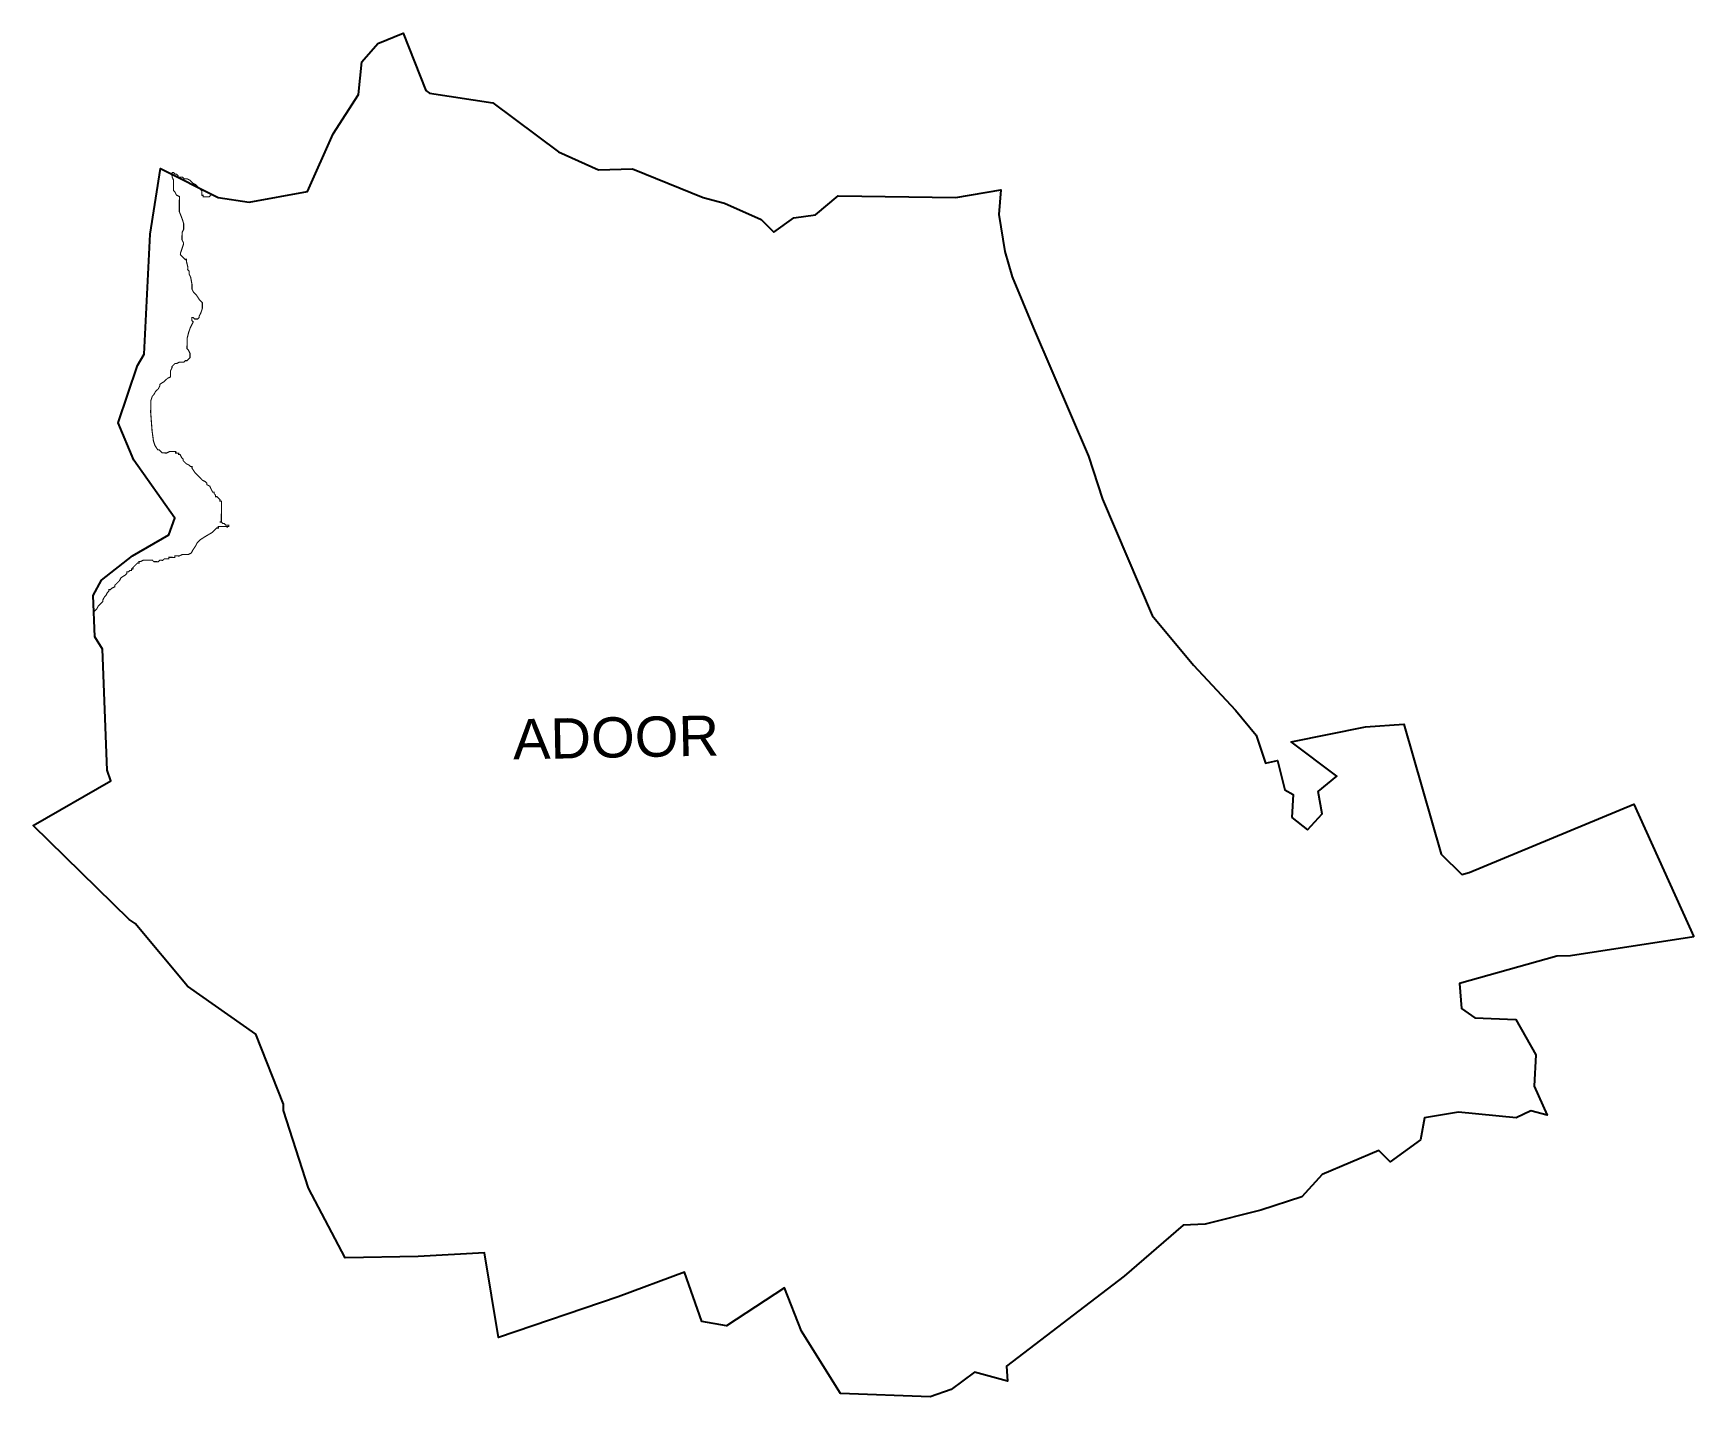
# Model space of a CAD drawing. Header units: metres. Extents: x 306957 to 311442, y 1924002 to 1927686.
import ezdxf

# ---------------------------------------------------------------- set-up
doc = ezdxf.new("R2010")
doc.units = ezdxf.units.M
for name, color, linetype in [('HAZARDS LINE', 1, 'Continuous'), ('village', 3, 'Continuous'), ('VILLAGE NAME', 250, 'Continuous')]:
    doc.layers.add(name, color=color, linetype=linetype)
doc.styles.get("Standard").update_dxf_attribs({"font": 'simplex.shx'})

msp = doc.modelspace()

# ---------------------------------------------------------------- linework, layer by layer
at = {"layer": 'HAZARDS LINE', "lineweight": 18}
msp.add_lwpolyline([(307120.3, 1926120.8, 3.02, 3.02, 0), (307120.3, 1926122.3, 3.02, 3.02, 0), (307124.4, 1926126.3, 3.02, 3.02, 0), (307128.4, 1926130.3, 3.02, 3.02, 0), (307132.5, 1926138.3, 3.02, 3.02, 0), (307136.6, 1926142.3, 3.02, 3.02, 0), (307140.7, 1926146.3, 3.02, 3.02, 0), (307144.7, 1926150.3, 3.02, 3.02, 0), (307144.7, 1926154.3, 3.02, 3.02, 0), (307148.8, 1926162.3, 3.02, 3.02, 0), (307152.9, 1926166.3, 3.02, 3.02, 0), (307157, 1926174.3, 3.02, 3.02, 0), (307161.1, 1926178.3, 3.02, 3.02, 0), (307161.1, 1926182.3, 3.02, 3.02, 0), (307165.1, 1926182.3, 3.02, 3.02, 0), (307169.2, 1926186.3, 3.02, 3.02, 0), (307177.3, 1926190.3, 3.02, 3.02, 0), (307177.3, 1926194.3, 3.02, 3.02, 0), (307181.4, 1926198.3, 3.02, 3.02, 0), (307185.4, 1926202.3, 3.02, 3.02, 0), (307189.5, 1926206.3, 3.02, 3.02, 0), (307193.6, 1926214.3, 3.02, 3.02, 0), (307205.8, 1926222.2, 3.02, 3.02, 0), (307209.8, 1926226.2, 3.02, 3.02, 0), (307209.8, 1926230.3, 3.02, 3.02, 0), (307213.9, 1926230.2, 3.02, 3.02, 0), (307217.9, 1926234.2, 3.02, 3.02, 0), (307222, 1926234.2, 3.02, 3.02, 0), (307222, 1926238.2, 3.02, 3.02, 0), (307226, 1926238.2, 3.02, 3.02, 0), (307226.1, 1926242.2, 3.02, 3.02, 0), (307234.2, 1926250.2, 3.02, 3.02, 0), (307238.3, 1926254.2, 3.02, 3.02, 0), (307242.3, 1926254.1, 3.02, 3.02, 0), (307242.3, 1926258.2, 3.02, 3.02, 0), (307246.3, 1926258.1, 3.02, 3.02, 0), (307254.4, 1926262.1, 3.02, 3.02, 0), (307258.5, 1926262.1, 3.02, 3.02, 0), (307262.5, 1926262, 3.02, 3.02, 0), (307266.5, 1926262, 3.02, 3.02, 0), (307274.6, 1926261.9, 3.02, 3.02, 0), (307278.6, 1926261.9, 3.02, 3.02, 0), (307282.6, 1926257.8, 3.02, 3.02, 0), (307286.6, 1926257.8, 3.02, 3.02, 0), (307290.6, 1926257.8, 3.02, 3.02, 0), (307294.7, 1926257.7, 3.02, 3.02, 0), (307298.7, 1926261.7, 3.02, 3.02, 0), (307302.8, 1926261.7, 3.02, 3.02, 0), (307306.8, 1926261.6, 3.02, 3.02, 0), (307310.8, 1926265.6, 3.02, 3.02, 0), (307314.9, 1926265.6, 3.02, 3.02, 0), (307318.9, 1926265.6, 3.02, 3.02, 0), (307322.9, 1926265.5, 3.02, 3.02, 0), (307323, 1926269.6, 3.02, 3.02, 0), (307327, 1926269.5, 3.02, 3.02, 0), (307331, 1926269.5, 3.02, 3.02, 0), (307339.1, 1926269.4, 3.02, 3.02, 0), (307339.1, 1926273.4, 3.02, 3.02, 0), (307343.1, 1926273.4, 3.02, 3.02, 0), (307347.2, 1926273.4, 3.02, 3.02, 0), (307351.2, 1926273.3, 3.02, 3.02, 0), (307359.3, 1926277.3, 3.02, 3.02, 0), (307371.4, 1926277.2, 3.02, 3.02, 0), (307375.4, 1926277.2, 3.02, 3.02, 0), (307383.5, 1926281.1, 3.02, 3.02, 0), (307387.6, 1926289.1, 3.02, 3.02, 0), (307395.7, 1926301.2, 3.02, 3.02, 0), (307399.8, 1926309.2, 3.02, 3.02, 0), (307408, 1926317.2, 3.02, 3.02, 0), (307420.1, 1926325.1, 3.02, 3.02, 0), (307440.4, 1926337, 3.02, 3.02, 0), (307452.5, 1926349, 3.02, 3.02, 0), (307456.6, 1926349, 3.02, 3.02, 0), (307456.6, 1926353, 3.02, 3.02, 0), (307460.6, 1926353, 3.02, 3.02, 0), (307464.7, 1926352.9, 3.02, 3.02, 0), (307468.7, 1926352.9, 3.02, 3.02, 0), (307476.7, 1926352.8, 3.02, 3.02, 0), (307480.8, 1926352.8, 3.02, 3.02, 0), (307480.7, 1926348.8, 3.02, 3.02, 0), (307480.8, 1926352.8, 3.02, 3.02, 0), (307484.8, 1926352.7, 3.02, 3.02, 0), (307484.8, 1926356.8, 3.02, 3.02, 0), (307480.8, 1926356.8, 3.02, 3.02, 0), (307476.8, 1926356.8, 3.02, 3.02, 0), (307472.8, 1926360.9, 3.02, 3.02, 0), (307468.8, 1926360.9, 3.02, 3.02, 0), (307464.8, 1926365, 3.02, 3.02, 0), (307460.7, 1926365, 3.02, 3.02, 0), (307464.8, 1926365, 3.02, 3.02, 0), (307464.8, 1926369, 3.02, 3.02, 0), (307464.8, 1926373.1, 3.02, 3.02, 0), (307464.9, 1926377.1, 3.02, 3.02, 0), (307464.9, 1926385.1, 3.02, 3.02, 0), (307465, 1926389.2, 3.02, 3.02, 0), (307465, 1926393.2, 3.02, 3.02, 0), (307465, 1926397.2, 3.02, 3.02, 0), (307465.1, 1926405.3, 3.02, 3.02, 0), (307465.1, 1926409.3, 3.02, 3.02, 0), (307465.2, 1926413.3, 3.02, 3.02, 0), (307465.2, 1926417.4, 3.02, 3.02, 0), (307465.2, 1926421.4, 3.02, 3.02, 0), (307461.2, 1926421.4, 3.02, 3.02, 0), (307461.3, 1926425.5, 3.02, 3.02, 0), (307457.3, 1926429.5, 3.02, 3.02, 0), (307453.3, 1926433.6, 3.02, 3.02, 0), (307449.2, 1926433.6, 3.02, 3.02, 0), (307449.3, 1926437.6, 3.02, 3.02, 0), (307445.3, 1926441.7, 3.02, 3.02, 0), (307445.3, 1926445.7, 3.02, 3.02, 0), (307441.3, 1926445.8, 3.02, 3.02, 0), (307437.3, 1926453.9, 3.02, 3.02, 0), (307433.4, 1926462, 3.02, 3.02, 0), (307425.4, 1926466.1, 3.02, 3.02, 0), (307425.4, 1926470.1, 3.02, 3.02, 0), (307421.4, 1926474.1, 3.02, 3.02, 0), (307413.4, 1926478.2, 3.02, 3.02, 0), (307409.4, 1926482.3, 3.02, 3.02, 0), (307401.4, 1926490.4, 3.02, 3.02, 0), (307397.4, 1926494.5, 3.02, 3.02, 0), (307393.4, 1926498.6, 3.02, 3.02, 0), (307385.5, 1926510.7, 3.02, 3.02, 0), (307385.5, 1926514.7, 3.02, 3.02, 0), (307381.5, 1926514.8, 3.02, 3.02, 0), (307377.5, 1926518.8, 3.02, 3.02, 0), (307369.5, 1926522.9, 3.02, 3.02, 0), (307365.5, 1926527, 3.02, 3.02, 0), (307361.5, 1926531.1, 3.02, 3.02, 0), (307361.5, 1926535.1, 3.02, 3.02, 0), (307357.5, 1926539.2, 3.02, 3.02, 0), (307353.6, 1926547.2, 3.02, 3.02, 0), (307349.5, 1926547.3, 3.02, 3.02, 0), (307349.6, 1926551.3, 3.02, 3.02, 0), (307345.5, 1926551.3, 3.02, 3.02, 0), (307341.5, 1926551.4, 3.02, 3.02, 0), (307341.6, 1926555.4, 3.02, 3.02, 0), (307337.5, 1926555.4, 3.02, 3.02, 0), (307333.5, 1926555.5, 3.02, 3.02, 0), (307325.4, 1926555.5, 3.02, 3.02, 0), (307317.4, 1926551.6, 3.02, 3.02, 0), (307313.3, 1926551.6, 3.02, 3.02, 0), (307309.3, 1926551.7, 3.02, 3.02, 0), (307305.3, 1926551.7, 3.02, 3.02, 0), (307301.3, 1926555.8, 3.02, 3.02, 0), (307297.3, 1926559.8, 3.02, 3.02, 0), (307293.3, 1926559.9, 3.02, 3.02, 0), (307285.3, 1926572, 3.02, 3.02, 0), (307281.4, 1926584.1, 3.02, 3.02, 0), (307277.6, 1926612.4, 3.02, 3.02, 0), (307274, 1926660.7, 3.02, 3.02, 0), (307274.3, 1926692.9, 3.02, 3.02, 0), (307278.4, 1926705, 3.02, 3.02, 0), (307282.5, 1926709, 3.02, 3.02, 0), (307286.6, 1926717, 3.02, 3.02, 0), (307294.7, 1926725, 3.02, 3.02, 0), (307298.8, 1926733, 3.02, 3.02, 0), (307298.8, 1926737, 3.02, 3.02, 0), (307311, 1926745, 3.02, 3.02, 0), (307319.1, 1926753, 3.02, 3.02, 0), (307327.2, 1926756.9, 3.02, 3.02, 0), (307327.2, 1926761, 3.02, 3.02, 0), (307327.3, 1926769, 3.02, 3.02, 0), (307327.3, 1926773.1, 3.02, 3.02, 0), (307331.4, 1926781.1, 3.02, 3.02, 0), (307331.5, 1926785.1, 3.02, 3.02, 0), (307335.5, 1926789.1, 3.02, 3.02, 0), (307339.6, 1926793.1, 3.02, 3.02, 0), (307343.6, 1926793.1, 3.02, 3.02, 0), (307351.7, 1926797, 3.02, 3.02, 0), (307359.8, 1926796.9, 3.02, 3.02, 0), (307363.8, 1926796.9, 3.02, 3.02, 0), (307367.8, 1926800.9, 3.02, 3.02, 0), (307371.9, 1926800.9, 3.02, 3.02, 0), (307375.9, 1926804.9, 3.02, 3.02, 0), (307380, 1926808.9, 3.02, 3.02, 0), (307380.1, 1926816.9, 3.02, 3.02, 0), (307380.1, 1926820.9, 3.02, 3.02, 0), (307376.1, 1926829, 3.02, 3.02, 0), (307372.2, 1926833.1, 3.02, 3.02, 0), (307372.2, 1926841.1, 3.02, 3.02, 0), (307372.3, 1926849.2, 3.02, 3.02, 0), (307372.4, 1926861.3, 3.02, 3.02, 0), (307376.6, 1926877.4, 3.02, 3.02, 0), (307380.7, 1926889.4, 3.02, 3.02, 0), (307384.8, 1926897.4, 3.02, 3.02, 0), (307388.9, 1926905.5, 3.02, 3.02, 0), (307384.9, 1926909.5, 3.02, 3.02, 0), (307384.9, 1926913.5, 3.02, 3.02, 0), (307385, 1926917.6, 3.02, 3.02, 0), (307389, 1926917.5, 3.02, 3.02, 0), (307393, 1926913.5, 3.02, 3.02, 0), (307401, 1926913.4, 3.02, 3.02, 0), (307405.1, 1926917.4, 3.02, 3.02, 0), (307405.1, 1926921.4, 3.02, 3.02, 0), (307409.2, 1926929.4, 3.02, 3.02, 0), (307413.4, 1926941.5, 3.02, 3.02, 0), (307413.4, 1926949.6, 3.02, 3.02, 0), (307413.5, 1926953.6, 3.02, 3.02, 0), (307413.5, 1926957.6, 3.02, 3.02, 0), (307405.5, 1926965.7, 3.02, 3.02, 0), (307397.6, 1926977.9, 3.02, 3.02, 0), (307389.6, 1926986, 3.02, 3.02, 0), (307385.6, 1926994.1, 3.02, 3.02, 0), (307385.7, 1927006.2, 3.02, 3.02, 0), (307381.9, 1927026.4, 3.02, 3.02, 0), (307377.9, 1927034.5, 3.02, 3.02, 0), (307378, 1927042.5, 3.02, 3.02, 0), (307374, 1927046.6, 3.02, 3.02, 0), (307374.1, 1927054.6, 3.02, 3.02, 0), (307370.2, 1927070.8, 3.02, 3.02, 0), (307370.2, 1927074.8, 3.02, 3.02, 0), (307366.2, 1927074.8, 3.02, 3.02, 0), (307362.2, 1927078.9, 3.02, 3.02, 0), (307358.2, 1927083, 3.02, 3.02, 0), (307354.2, 1927087, 3.02, 3.02, 0), (307354.3, 1927091.1, 3.02, 3.02, 0), (307358.4, 1927103.1, 3.02, 3.02, 0), (307362.5, 1927115.2, 3.02, 3.02, 0), (307362.6, 1927119.2, 3.02, 3.02, 0), (307358.6, 1927127.3, 3.02, 3.02, 0), (307358.7, 1927135.3, 3.02, 3.02, 0), (307358.7, 1927139.4, 3.02, 3.02, 0), (307358.8, 1927147.4, 3.02, 3.02, 0), (307362.9, 1927155.4, 3.02, 3.02, 0), (307363, 1927171.5, 3.02, 3.02, 0), (307359.1, 1927183.7, 3.02, 3.02, 0), (307351.2, 1927203.9, 3.02, 3.02, 0), (307351.4, 1927224, 3.02, 3.02, 0), (307351.5, 1927236.1, 3.02, 3.02, 0), (307351.6, 1927244.2, 3.02, 3.02, 0), (307343.5, 1927248.3, 3.02, 3.02, 0), (307339.6, 1927256.3, 3.02, 3.02, 0), (307335.6, 1927260.4, 3.02, 3.02, 0), (307335.7, 1927272.5, 3.02, 3.02, 0), (307335.8, 1927288.6, 3.02, 3.02, 0), (307331.9, 1927296.7, 3.02, 3.02, 0), (307331.9, 1927300.7, 3.02, 3.02, 0), (307327.9, 1927304.8, 3.02, 3.02, 0), (307332, 1927308.8, 3.02, 3.02, 0), (307336, 1927308.7, 3.02, 3.02, 0), (307340, 1927304.7, 3.02, 3.02, 0), (307344, 1927304.6, 3.02, 3.02, 0), (307348, 1927300.6, 3.02, 3.02, 0), (307348, 1927296.6, 3.02, 3.02, 0), (307352, 1927296.5, 3.02, 3.02, 0), (307356, 1927296.5, 3.02, 3.02, 0), (307360.1, 1927296.4, 3.02, 3.02, 0), (307364.1, 1927292.4, 3.02, 3.02, 0), (307368.1, 1927292.3, 3.02, 3.02, 0), (307372.1, 1927292.3, 3.02, 3.02, 0), (307380.1, 1927288.2, 3.02, 3.02, 0), (307384.1, 1927284.2, 3.02, 3.02, 0), (307388.1, 1927280.1, 3.02, 3.02, 0), (307396.1, 1927276, 3.02, 3.02, 0), (307400.1, 1927271.9, 3.02, 3.02, 0), (307404.1, 1927267.9, 3.02, 3.02, 0), (307408.1, 1927263.8, 3.02, 3.02, 0), (307412.1, 1927259.7, 3.02, 3.02, 0), (307412, 1927251.7, 3.02, 3.02, 0), (307412, 1927247.7, 3.02, 3.02, 0), (307416, 1927247.6, 3.02, 3.02, 0), (307416, 1927243.6, 3.02, 3.02, 0), (307420, 1927243.6, 3.02, 3.02, 0), (307424, 1927243.5, 3.02, 3.02, 0), (307428.1, 1927243.5, 3.02, 3.02, 0), (307432.1, 1927243.5, 3.02, 3.02, 0), (307436.2, 1927247.4, 3.02, 3.02, 0), (307439.3, 1927250.5, 3.02, 3.02, 0)], format="xyseb", dxfattribs=at)
at = {"layer": 'village', "flags": 128}
msp.add_lwpolyline([(310356.1, 1925566.8), (310398.4, 1925533.4)], dxfattribs=at)
at = {"layer": 'village', "color": 3, "true_color": 0x00ff00}
for points in [[(311442.3, 1925244.5, 0), (311109.4, 1925193.4, 0), (311072.5, 1925191.9, 0), (310809.8, 1925118.5, 0), (310814.4, 1925050.9, 0), (310850.6, 1925025.9, 0), (310962, 1925020.7, 0), (311015.7, 1924925.8, 0), (311010.7, 1924841.1, 0), (311046.5, 1924762.5, 0), (311002, 1924774.1, 0), (310962.2, 1924755.9, 0), (310806.7, 1924770.5, 0), (310714.6, 1924755.9, 0), (310704.2, 1924696.3, 0), (310622.3, 1924636.6, 0), (310591.5, 1924666.8, 0), (310438.5, 1924602.6, 0), (310383.4, 1924541.6, 0), (310272.7, 1924505.7, 0), (310122.5, 1924467.8, 0), (310063.3, 1924465.7, 0), (309903.7, 1924327.5, 0), (309585.4, 1924084.6, 0), (309588.8, 1924044.1, 0), (309499.1, 1924068.1, 0), (309436.1, 1924021.4, 0), (309379.4, 1924001.9, 0), (309137.7, 1924010.5, 0), (309032.1, 1924179.5, 0), (308985.9, 1924296.1, 0), (308829, 1924193.8, 0), (308763.2, 1924205.6, 0), (308716, 1924338.4, 0), (308536.9, 1924271.8, 0), (308213.4, 1924162.3, 0), (308176.1, 1924390.9, 0), (307996.7, 1924380.5, 0), (307799.3, 1924376.9, 0), (307700.3, 1924565.8, 0), (307632.6, 1924775.3, 0), (307632.8, 1924792.1, 0), (307557.6, 1924981.7, 0), (307373.6, 1925111.2, 0), (307232.3, 1925280.6, 0), (307215.7, 1925290.9, 0), (306956.6, 1925545.3, 0), (307166.4, 1925666.3, 0), (307156.7, 1925694.7, 0), (307144.2, 1926021.6, 0), (307122.9, 1926054.9, 0), (307118.5, 1926166.4, 0), (307140.7, 1926207.8, 0), (307225.1, 1926273.7, 0), (307323, 1926330.6, 0), (307339, 1926375.8, 0), (307228.6, 1926531.7, 0), (307186.2, 1926633, 0), (307238.2, 1926787.6, 0), (307256.6, 1926818.8, 0), (307272.2, 1927143, 0), (307300.3, 1927320, 0), (307456.1, 1927242.1, 0), (307540.3, 1927229.4, 0), (307697.4, 1927257.6, 0), (307766.6, 1927413.5, 0), (307835, 1927520.1, 0), (307844, 1927608.5, 0), (307887.4, 1927657.8, 0), (307955.8, 1927685.5, 0), (308017.1, 1927530.6, 0), (308026.9, 1927523.6, 0), (308198.4, 1927497.2, 0), (308375.3, 1927364.8, 0), (308483.8, 1927316.3, 0), (308575.7, 1927319.3, 0), (308766.5, 1927242.1, 0), (308824.4, 1927226, 0), (308923.2, 1927182.1, 0), (308957.4, 1927148.4, 0), (309011.6, 1927186.7, 0), (309069.7, 1927195.3, 0), (309131, 1927246.2, 0), (309448.6, 1927241.9, 0), (309570.5, 1927262, 0), (309565.3, 1927195.5, 0), (309581.4, 1927096, 0), (309601.4, 1927027.3, 0), (309658.9, 1926888.4, 0), (309807.7, 1926542.9, 0), (309845, 1926426.9, 0), (309979.1, 1926112.3, 0), (310090.7, 1925978.5, 0), (310204.1, 1925857, 0), (310260.2, 1925788.8, 0), (310285.4, 1925713.9, 0), (310318.1, 1925720.7, 0), (310337.8, 1925641.2, 0), (310359.7, 1925628.7, 0), (310356.1, 1925566.8, 0)], [(310398.4, 1925533.4, 0), (310438.9, 1925577.1, 0), (310427.6, 1925636.8, 0), (310478, 1925678.2, 0), (310354.3, 1925771.4, 0), (310555.3, 1925811.6, 0), (310659.2, 1925819.2, 0), (310759.5, 1925467.3, 0), (310815.4, 1925413, 0), (310835.9, 1925418.6, 0), (311280, 1925603.1, 0), (311442.3, 1925244.5, 0)]]:
    msp.add_polyline3d(points, dxfattribs=at)

# ---------------------------------------------------------------- texts
at = {"layer": 'VILLAGE NAME', "insert": (308251.3, 1925832.3), "char_height": 108.748, "attachment_point": 1, "rotation": 1.1028}
msp.add_mtext_dynamic_manual_height_columns('{\\fArial|b0|i0|c0|p34;ADOOR}', width=1571.314, gutter_width=543.7, heights=[0], dxfattribs=at)

doc.saveas('drawing.dxf')
